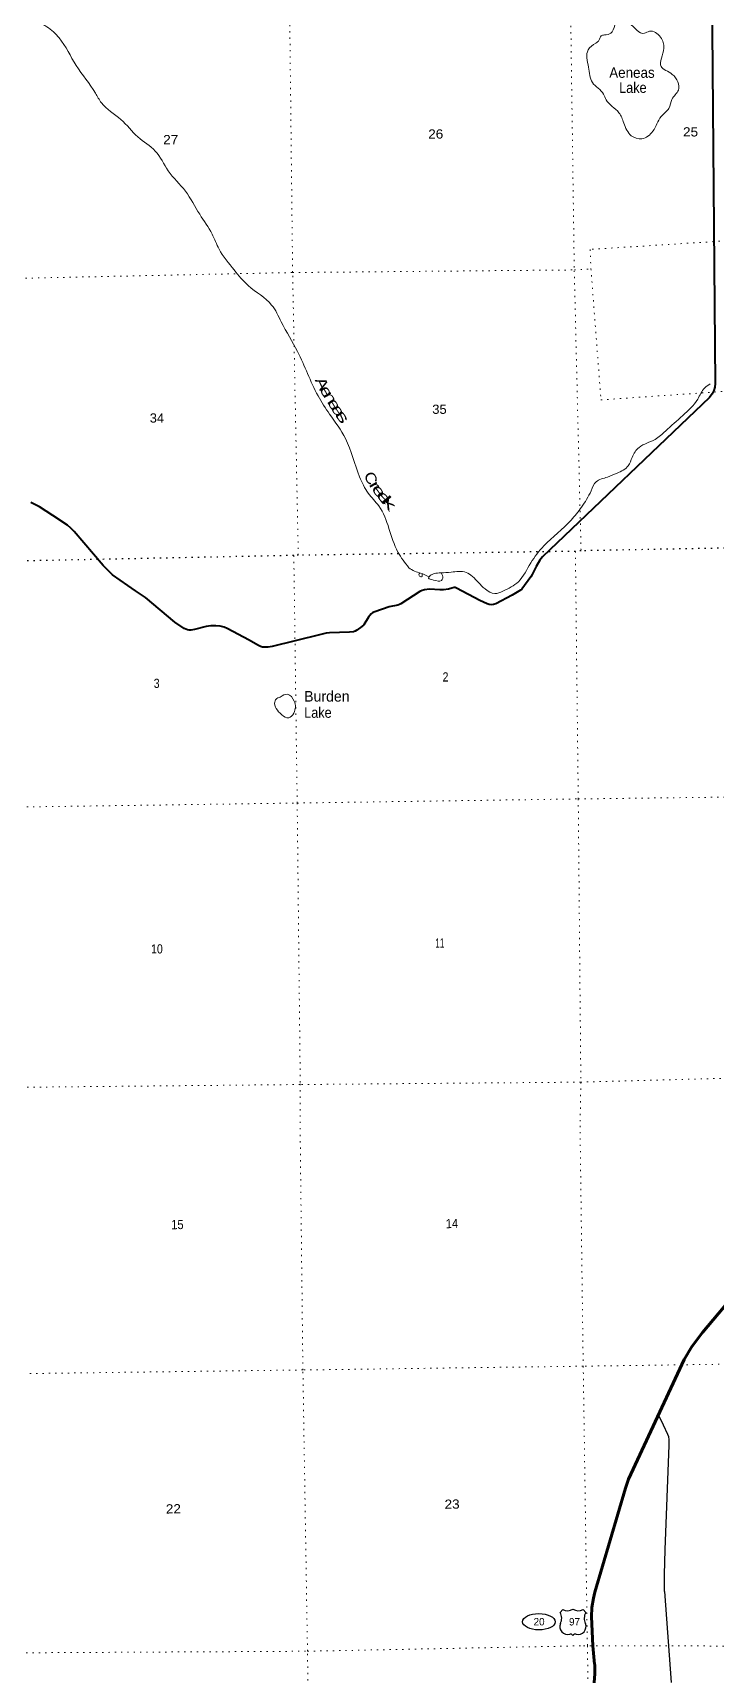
# Model space of a CAD drawing. Header units: feet. Extents: x 242557 to 489137, y 368785 to 557307.
# Drawn here: x 351951 to 364922, y 405982 to 437158 of the extents above; entities that cross this region are included whole.
import ezdxf
from ezdxf.enums import TextEntityAlignment as Align

# ---------------------------------------------------------------- set-up
doc = ezdxf.new("R2010")
doc.units = ezdxf.units.FT
doc.header["$LTSCALE"] = 80
doc.linetypes.add('DOTTED', pattern=[1.5, 0.3, -1.2])
for name, color, linetype, lineweight in [('16', 7, 'Continuous', 25), ('17', 7, 'Continuous', 25), ('20', 7, 'Continuous', 70), ('26', 7, 'Continuous', 40), ('29', 7, 'Continuous', 25), ('39', 7, 'Continuous', 13), ('41', 7, 'Continuous', 13), ('6', 7, 'DOTTED', 25), ('7', 7, 'DOTTED', 13)]:
    doc.layers.add(name, color=color, linetype=linetype, lineweight=lineweight)

msp = doc.modelspace()

# ---------------------------------------------------------------- linework, layer by layer
at = {"layer": '16'}
for p, q in [((361960.65, 407170.95), (362011.96, 407229.71)), ((362203.72, 407235.68), (362203.44, 407235.48)), ((362395.81, 407229.8), (362447.2, 407170.95))]:
    msp.add_line(p, q, dxfattribs=at)
for centre, radius, start, end in [((361767.67, 407060.32), 222.05, 332.97043, 29.75871), ((362103.04, 407387.37), 182.07, 239.97227, 303.45418), ((362304.82, 407386.87), 181.52, 236.33975, 300.08743), ((362304.81, 407387.37), 182.07, 236.54582, 236.59441), ((362640.17, 407060.32), 222.05, 150.24129, 207.02957), ((362106.86, 406905.42), 151.42, 159.09177, 283.81923), ((362300.98, 406905.42), 151.42, 256.18077, 20.90823)]:
    msp.add_arc(centre, radius, start, end, dxfattribs=at)
for centre, major_axis, start_param, end_param in [((362162.2, 406706.6), (-19.56, 51.67), 4.95877769, 6.28318531), ((362245.65, 406706.6), (19.56, 51.67), 0, 1.32637542)]:
    msp.add_ellipse(centre, major_axis=major_axis, ratio=0.929097, start_param=start_param, end_param=end_param, dxfattribs=at)
at = {"layer": '17'}
msp.add_ellipse((361557.67, 406995), major_axis=(-309.24, 1), ratio=0.500121, dxfattribs=at)
at = {"layer": '20'}
msp.add_lwpolyline([(358403.47, 398192.71), (361510.07, 403463.77), (361734.89, 403874.32), (362418.66, 405274.42), (362461.34, 405364.25), (362526.23, 405518.02), (362574.7, 405677.72), (362606.21, 405841.61), (362620.41, 406007.9), (362617.16, 406174.76), (362615.77, 406192.6), (362580.3, 406539.34), (362555.93, 407086.96), (362564.15, 407265.06), (362590.94, 407441.31), (362619.49, 407558.67), (363201.18, 409533.19), (363260.63, 409703.79), (363300.65, 409794.3), (364316.5, 411971.78), (364454.78, 412209.61), (364617.16, 412431.69), (364662.56, 412485.9), (366142.95, 414242.59)], dxfattribs=at)
at = {"layer": '26'}
msp.add_lwpolyline([(364834.96, 438705.29), (364904.14, 430502.33), (364894.7, 430431.28), (364879.27, 430370.58), (364849.63, 430306.23), (364795.88, 430236.15), (361627.42, 427213.24), (361575.67, 427149.15), (361506.2, 427027.82), (361429.18, 426874.45), (361401.24, 426832.47), (361232.05, 426600), (361205.86, 426577.19), (361051.57, 426482.68), (360738.35, 426317.37), (360697.76, 426306.59), (360654.74, 426302.49), (360613.76, 426306.59), (360576.82, 426319.6), (360436.84, 426384.78), (359991.95, 426618.2), (359966.35, 426626.39), (359951.82, 426626.1), (359903.85, 426618.2), (359841.05, 426600.59), (359746.1, 426585.39), (359677.71, 426582.58), (359479.74, 426594.52), (359385.51, 426585.39), (359338.39, 426573.09), (359294.44, 426551.99), (358937.86, 426320.94), (358909.17, 426304.54), (358879.22, 426294.51), (358712.01, 426260.27), (358444.43, 426170.3), (358403.13, 426152.83), (358372.39, 426126.18), (358322.37, 426065.78), (358231.03, 425923.23), (358197.03, 425888.41), (358102.87, 425818.58), (358071.22, 425800.23), (358036.4, 425787.93), (357961.96, 425778.57), (357582.5, 425770.28), (357520.11, 425761.27), (357393.17, 425727.7), (356492.65, 425511.16), (356416.43, 425496.29), (356363.58, 425494.76), (356310.31, 425498.86), (356269.34, 425509.11), (356224.26, 425532.57), (356055.71, 425627.76), (355641.39, 425851.46), (355582.74, 425875.29), (355504.12, 425894.51), (355422.97, 425901.82), (355332.02, 425902.71), (355241.42, 425887.65), (355016.51, 425828.91), (354949.41, 425817.63), (354916.12, 425816.61), (354883.34, 425824.81), (354821.86, 425852.6), (354642.94, 425973.98), (354088.99, 426437.02), (353901.89, 426568.41), (353462.69, 426868.91), (353415.39, 426915.42), (353283.2, 427044.89), (352737.45, 427690.05), (352671.69, 427757.98), (352609, 427811.99), (352328.47, 427996.95), (352078.57, 428157.74), (351991.15, 428207.57), (351910.57, 428243.84)], dxfattribs=at)
at = {"layer": '29'}
msp.add_line((363944.23, 407566.94), (364069.12, 405844.55), dxfattribs=at)
msp.add_lwpolyline([(363944.23, 407566.94), (363939.29, 407894.75), (363954.17, 408363.92), (364028.59, 410344.84), (364030.45, 410456.55), (364023, 410508.68), (364006.26, 410553.36), (363924.4, 410724.64), (363828.09, 410924.87)], dxfattribs=at)
at = {"layer": '39'}
for points in [[(351255.22, 437589.78), (351432.45, 437823.4), (351681.68, 437711.84), (351940.56, 437444.67), (352215.39, 437275.02), (352450.78, 437061.95), (352772.16, 436539.22), (353140.12, 436013.53), (353251.5, 435829.94), (353622.69, 435514.8), (353943.73, 435182.3), (354275.4, 434914.81), (354520.59, 434540.06), (354846.97, 434151.02), (355117.86, 433714.13), (355352.94, 433339.14), (355484.9, 433052.82), (355773.03, 432656.81), (356040.69, 432359.5), (356483.86, 431991.39), (356667.12, 431671.87), (356975.25, 431110.37), (357364.63, 430269.47), (357585.01, 429918.43), (357884.78, 429455.91), (358152.24, 428729.53), (358319.1, 428419.74), (358518.78, 428177.5), (358880.66, 427301.55), (359088.73, 427003.71)], [(362802.84, 437117.55), (362925.4, 437150.77), (363000.75, 437302.29), (363051.37, 437386.45), (363266.64, 437344.93), (363560.21, 437151.43), (363656.41, 437188.08), (363865.17, 437077.6), (363928.72, 436864.56), (363875.98, 436521.3), (364089.72, 436370.46), (364205.79, 436071.63), (364082.5, 435894.7), (364023.74, 435725.35), (363879.77, 435568.18), (363720.38, 435291.24), (363511.38, 435148.74), (363311.96, 435204.8), (363168.91, 435446.34), (363075.43, 435642.49), (362833.18, 435889.81), (362786.35, 435991.93), (362572.95, 436215.63), (362497.43, 436509.34), (362491.94, 436835.05), (362636.6, 436961.88), (362698.07, 437013.91), (362738.55, 437099.86), (362802.84, 437117.55)], [(364810.08, 430497.39), (364702.22, 430414.54), (364571.6, 430205.06), (364287.62, 429894.86), (363958.17, 429596.54), (363762.05, 429440.47), (363458.95, 429288.85), (363327.45, 429099.34), (363254.26, 428941.8), (363041.22, 428799.2), (362856.96, 428724.06), (362646.65, 428638.2), (362547.57, 428463.86), (362366.69, 428154.04), (362170.18, 427908.62), (361651.78, 427418.89), (361402.48, 427095.33), (361168.08, 426739.74), (360871.01, 426558.75), (360722.46, 426512.78), (360534.37, 426603.51), (360294.42, 426838.74), (360177.38, 426916.96), (359890.21, 426920.37), (359698.48, 426905.77)], [(359465.41, 426830.92), (359312.44, 426900.8), (359196.33, 426938.57), (359088.73, 427003.71)], [(359297.3, 426906.74), (359278.75, 426871.68), (359291.52, 426843.65), (359340.11, 426840.73), (359341.62, 426863.03), (359338.22, 426889.02)], [(359699.08, 426905.82), (359571.37, 426894.71), (359513.33, 426869.07), (359462.14, 426809.18), (359558.05, 426770.94), (359705.84, 426762.25), (359731.17, 426803.32), (359701.13, 426905.97)], [(356646.96, 424550.25), (356783.24, 424602), (356911.55, 424473.45), (356904.66, 424246.62), (356807.74, 424153.29), (356674.91, 424214.95), (356543.94, 424458.79), (356567.06, 424507.9), (356646.96, 424550.25)]]:
    msp.add_spline(points, degree=3, dxfattribs=at)
at = {"layer": '6'}
msp.add_lwpolyline([(365925.88, 427392.41), (362357.49, 427326.09), (362250.58, 427315.5), (356989.7, 427241.19), (356904.88, 427237.19), (351658.89, 427130.85), (351588.12, 427131.22), (346355.67, 427051.51), (346250.59, 427049.06), (340994.04, 426962.71), (340927.26, 426965.2), (335757.12, 426901.11), (335686.35, 426901.48), (335434.84, 426886.9)], dxfattribs=at)
at = {"layer": '7'}
for points in [[(356989.7, 427241.19), (356882.07, 432607.84), (356821.63, 437945.23), (356708.82, 443259.41), (356611.39, 448549.11), (356550.94, 453886.5), (356472.32, 459310.49)], [(361809.71, 459398.72), (361866.25, 454055.17), (361948.97, 448716.28), (362045.51, 443391.87), (362153.51, 438009.05), (362228.76, 432643.67), (362357.49, 427326.09)], [(365829.09, 433255.4), (362528.77, 433047.34), (362545.34, 432679.4), (362736.19, 430190.53), (365876.1, 430407.91)], [(335354.44, 432199.93), (335590.56, 432193.52), (340875.22, 432288.62), (346272.9, 432392.42), (351569.5, 432495.9), (356882.07, 432607.84), (362230.45, 432657.88), (362541.4, 432675.26)], [(356904.88, 427237.19), (356968.81, 422537.38), (357027.05, 417208.03), (357024.89, 416325.29)], [(362250.58, 427315.5), (362304.41, 422615.45), (362353.62, 417239.35), (362338.24, 416411.47)], [(335505.46, 422219.43), (335787.8, 422241), (340940.03, 422292.53), (346263.5, 422370.32), (351594.78, 422460.43), (356968.81, 422537.38), (362304.41, 422615.45), (366003.98, 422661.27)], [(366091.82, 417339.45), (362353.62, 417239.35), (357025.36, 417193.83), (351666.93, 417141.53), (346352.24, 417033.59), (340968.05, 416958.43), (335832.96, 416864.8), (335586.48, 416865.63)], [(357764.31, 375131.83), (357690.87, 379754.25), (357574.44, 385098.74), (357449.19, 390391.59), (357305.18, 395770.58), (357257.15, 401082.3), (357164.03, 406435.8), (357077.19, 411775.24), (357024.89, 416325.29)], [(362338.24, 416411.47), (362399.06, 411846.94), (362477.34, 406537.71), (362574.6, 401178.21), (362677.49, 395845.1), (362821.15, 390488.35), (362928.15, 385151.26), (363034.94, 379876.33), (363036.08, 379802)], [(366181.63, 411899.97), (362399.06, 411846.94), (357077.19, 411775.24), (351793.64, 411706.16), (346405.34, 411621.27), (341066.36, 411609.99), (335900.61, 411498.27), (335667.53, 411509.23)], [(335748.38, 406166.49), (335948.84, 406174.41), (341107.02, 406253.65), (346463.47, 406309.71), (351825.33, 406406.32), (357164.03, 406435.8), (362403.01, 406539.33), (366270.22, 406532.72)]]:
    msp.add_lwpolyline(points, dxfattribs=at)

# ---------------------------------------------------------------- texts
at = {"layer": '16'}
msp.add_text('97', height=140, dxfattribs=at).set_placement((362233.61, 406925.17), align=Align.CENTER)
at = {"layer": '17'}
msp.add_text('20', height=140, dxfattribs=at).set_placement((361561.12, 406926.69), align=Align.CENTER)
at = {"layer": '41'}
for s, width, p in [('Aeneas', 0.95, (362893.27, 436304.39)), ('Lake', 0.9, (363080.47, 436019.02)), ('Lake', 0.9, (357101.15, 424155.78))]:
    msp.add_text(s, height=200, dxfattribs=dict(at, width=width)).set_placement(p)
for s, rotation, width, p in [('A', 295.036, 1.35, (357351.52, 430458.09)), ('e', 298.575, 1.45, (357437.98, 430302.05)), ('n', 301.726, 1.65, (357513.65, 430180.57)), ('e', 302.514, 1.55, (357591.04, 430052.38)), ('a', 302.514, 1.65, (357665.97, 429932.63)), ('s', 303.114, 1.85, (357745.14, 429819.36)), ('C', 296.484, 1.25, (358279.34, 428660.41)), ('r', 300.132, 1.65, (358360.18, 428521.93)), ('e', 306.708, 1.7, (358443.59, 428402.17)), ('e', 312.676, 1.95, (358549.29, 428271.6)), ('k', 310.356, 2.1, (358632.17, 428167.35))]:
    msp.add_text(s, height=200, rotation=rotation, dxfattribs=dict(at, width=width)).set_placement(p, align=Align.CENTER)
msp.add_text('Burden', height=200, dxfattribs=at).set_placement((357101.14, 424463.45))
at = {"layer": '7'}
for s, width, p in [('26', 1.1, (359455.72, 435151.16)), ('25', 1.1, (364293.43, 435191.16)), ('27', 1.1, (354424.89, 435045.09)), ('34', 1.05, (354169.29, 429758.93)), ('35', 1.05, (359533.32, 429925.29)), ('2', 0.85, (359729.53, 424844.74)), ('3', 0.85, (354246.03, 424723.05)), ('11', 0.65, (359591.89, 419792.8)), ('10', 0.85, (354196.17, 419681.79))]:
    msp.add_text(s, height=175, dxfattribs=dict(at, width=width)).set_placement(p)
for s, width, p in [('15', 0.9, (354579.22, 414446.74)), ('14', 0.9, (359790.86, 414466.13)), ('22', 1.1, (354477.15, 409049.71)), ('23', 1.1, (359768.08, 409138.69))]:
    msp.add_text(s, height=175, rotation=0.903, dxfattribs=dict(at, width=width)).set_placement(p)

doc.saveas('drawing.dxf')
